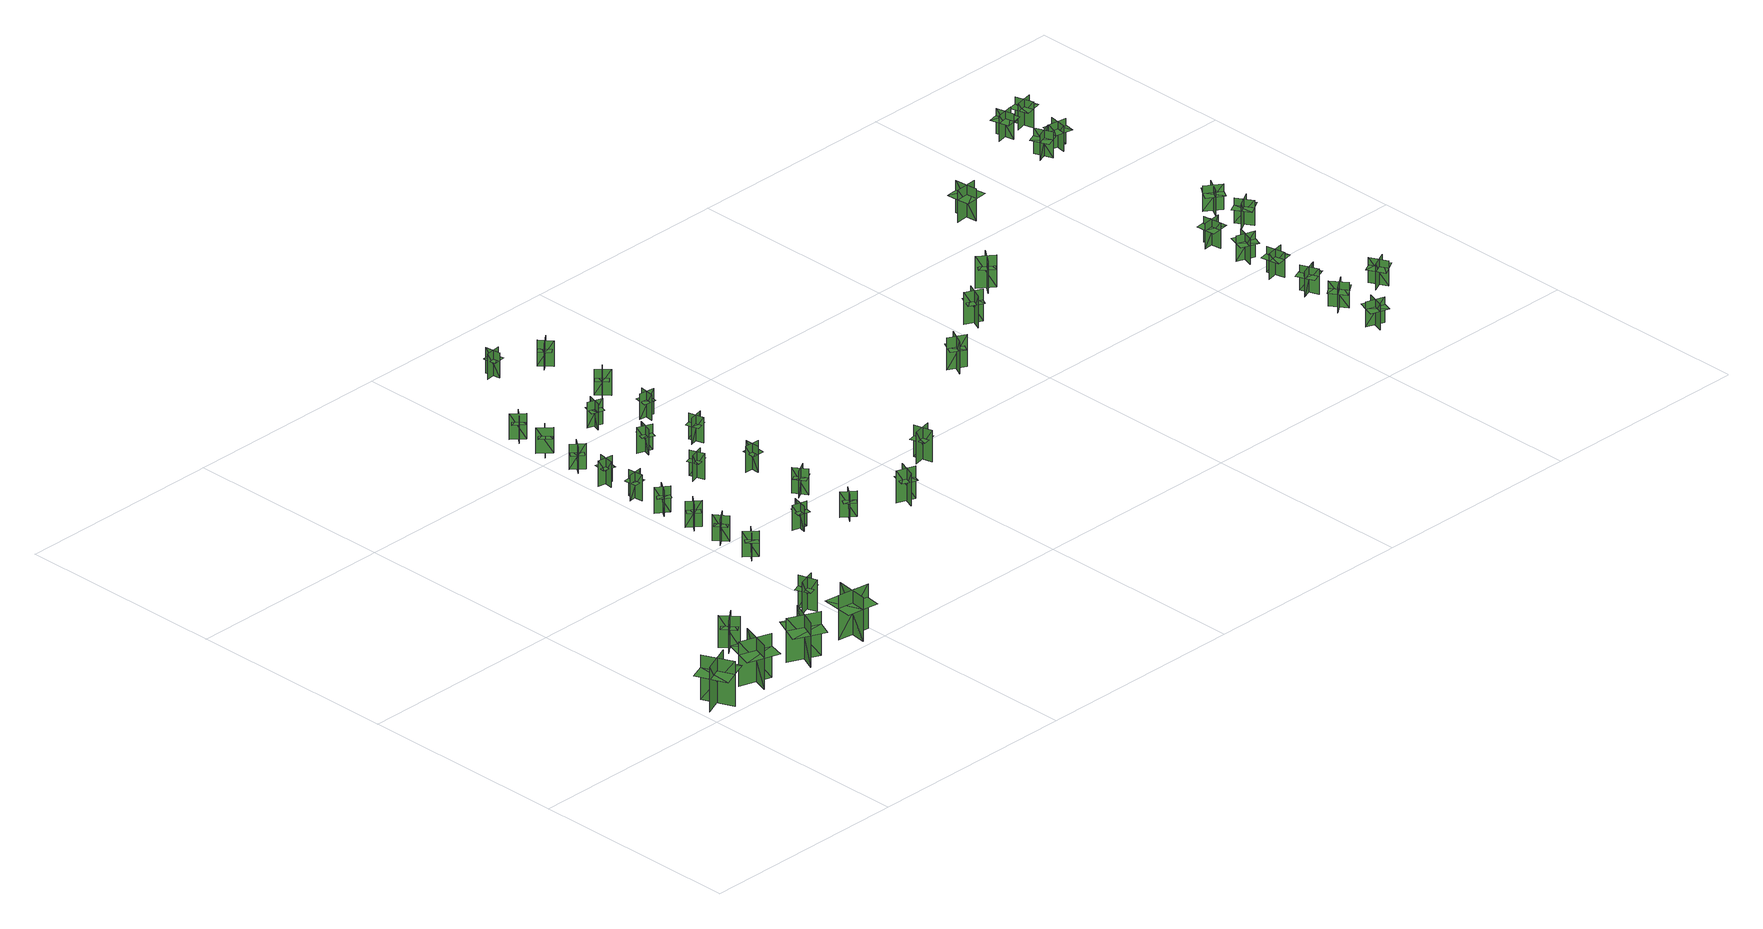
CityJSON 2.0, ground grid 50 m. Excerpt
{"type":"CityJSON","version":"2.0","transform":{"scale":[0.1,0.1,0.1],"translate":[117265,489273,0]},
"CityObjects":{
"tree1":{"type":"SolitaryVegetationObject","geometry":[{"type":"MultiSurface","lod":"1","boundaries":[[[0,1,2]],[[0,2,3]],[[4,5,6]],[[4,6,7]],[[8,9,10]],[[8,10,11]],[[8,11,12]],[[8,12,13]]]}]},
"tree2":{"type":"SolitaryVegetationObject","geometry":[{"type":"MultiSurface","lod":"1","boundaries":[[[14,15,16]],[[14,16,17]],[[18,19,20]],[[18,20,21]],[[22,23,24]],[[22,24,25]],[[22,25,26]],[[22,26,27]]]}]},
"tree3":{"type":"SolitaryVegetationObject","geometry":[{"type":"MultiSurface","lod":"1","boundaries":[[[28,29,30]],[[28,30,31]],[[32,33,34]],[[32,34,35]],[[36,37,38]],[[36,38,39]],[[36,39,40]],[[36,40,41]]]}]},
"tree4":{"type":"SolitaryVegetationObject","geometry":[{"type":"MultiSurface","lod":"1","boundaries":[[[42,43,44]],[[42,44,45]],[[46,47,48]],[[46,48,49]],[[50,51,52]],[[50,52,53]],[[50,53,54]],[[50,54,55]]]}]},
"tree5":{"type":"SolitaryVegetationObject","geometry":[{"type":"MultiSurface","lod":"1","boundaries":[[[56,57,58]],[[56,58,59]],[[60,61,62]],[[60,62,63]],[[64,65,66]],[[64,66,67]],[[64,67,68]],[[64,68,69]]]}]},
"tree6":{"type":"SolitaryVegetationObject","geometry":[{"type":"MultiSurface","lod":"1","boundaries":[[[70,71,72]],[[70,72,73]],[[74,75,76]],[[74,76,77]],[[78,79,80]],[[78,80,81]],[[78,81,82]],[[78,82,83]]]}]},
"tree7":{"type":"SolitaryVegetationObject","geometry":[{"type":"MultiSurface","lod":"1","boundaries":[[[84,85,86]],[[84,86,87]],[[88,89,90]],[[88,90,91]],[[92,93,94]],[[92,94,95]],[[92,95,96]],[[92,96,97]]]}]},
"tree8":{"type":"SolitaryVegetationObject","geometry":[{"type":"MultiSurface","lod":"1","boundaries":[[[98,99,100]],[[98,100,101]],[[102,103,104]],[[102,104,105]],[[106,107,108]],[[106,108,109]],[[106,109,110]],[[106,110,111]]]}]},
"tree9":{"type":"SolitaryVegetationObject","geometry":[{"type":"MultiSurface","lod":"1","boundaries":[[[112,113,114]],[[112,114,115]],[[116,117,118]],[[116,118,119]],[[120,121,122]],[[120,122,123]],[[120,123,124]],[[120,124,125]]]}]},
"tree10":{"type":"SolitaryVegetationObject","geometry":[{"type":"MultiSurface","lod":"1","boundaries":[[[126,127,128]],[[126,128,129]],[[130,131,132]],[[130,132,133]],[[134,135,136]],[[134,136,137]],[[134,137,138]],[[134,138,139]]]}]},
"tree11":{"type":"SolitaryVegetationObject","geometry":[{"type":"MultiSurface","lod":"1","boundaries":[[[140,141,142]],[[140,142,143]],[[144,145,146]],[[144,146,147]],[[148,149,150]],[[148,150,151]],[[148,151,152]],[[148,152,153]]]}]},
"tree12":{"type":"SolitaryVegetationObject","geometry":[{"type":"MultiSurface","lod":"1","boundaries":[[[154,155,156]],[[154,156,157]],[[158,159,160]],[[158,160,161]],[[162,163,164]],[[162,164,165]],[[162,165,166]],[[162,166,167]]]}]},
"tree13":{"type":"SolitaryVegetationObject","geometry":[{"type":"MultiSurface","lod":"1","boundaries":[[[168,169,170]],[[168,170,171]],[[172,173,174]],[[172,174,175]],[[176,177,178]],[[176,178,179]],[[176,179,180]],[[176,180,181]]]}]},
"tree14":{"type":"SolitaryVegetationObject","geometry":[{"type":"MultiSurface","lod":"1","boundaries":[[[182,183,184]],[[182,184,185]],[[186,187,188]],[[186,188,189]],[[190,191,192]],[[190,192,193]],[[190,193,194]],[[190,194,195]]]}]},
"tree15":{"type":"SolitaryVegetationObject","geometry":[{"type":"MultiSurface","lod":"1","boundaries":[[[196,197,198]],[[196,198,199]],[[200,201,202]],[[200,202,203]],[[204,205,206]],[[204,206,207]],[[204,207,208]],[[204,208,209]]]}]},
"tree16":{"type":"SolitaryVegetationObject","geometry":[{"type":"MultiSurface","lod":"1","boundaries":[[[210,211,212]],[[210,212,213]],[[214,215,216]],[[214,216,217]],[[218,219,220]],[[218,220,221]],[[218,221,222]],[[218,222,223]]]}]},
"tree17":{"type":"SolitaryVegetationObject","geometry":[{"type":"MultiSurface","lod":"1","boundaries":[[[224,225,226]],[[224,226,227]],[[228,229,230]],[[228,230,231]],[[232,233,234]],[[232,234,235]],[[232,235,236]],[[232,236,237]]]}]},
"tree18":{"type":"SolitaryVegetationObject","geometry":[{"type":"MultiSurface","lod":"1","boundaries":[[[238,239,240]],[[238,240,241]],[[242,243,244]],[[242,244,245]],[[246,247,248]],[[246,248,249]],[[246,249,250]],[[246,250,251]]]}]},
"tree19":{"type":"SolitaryVegetationObject","geometry":[{"type":"MultiSurface","lod":"1","boundaries":[[[252,253,254]],[[252,254,255]],[[256,257,258]],[[256,258,259]],[[260,261,262]],[[260,262,263]],[[260,263,264]],[[260,264,265]]]}]},
"tree20":{"type":"SolitaryVegetationObject","geometry":[{"type":"MultiSurface","lod":"1","boundaries":[[[266,267,268]],[[266,268,269]],[[270,271,272]],[[270,272,273]],[[274,275,276]],[[274,276,277]],[[274,277,278]],[[274,278,279]]]}]},
"tree21":{"type":"SolitaryVegetationObject","geometry":[{"type":"MultiSurface","lod":"1","boundaries":[[[280,281,282]],[[280,282,283]],[[284,285,286]],[[284,286,287]],[[288,289,290]],[[288,290,291]],[[288,291,292]],[[288,292,293]]]}]},
"tree22":{"type":"SolitaryVegetationObject","geometry":[{"type":"MultiSurface","lod":"1","boundaries":[[[294,295,296]],[[294,296,297]],[[298,299,300]],[[298,300,301]],[[302,303,304]],[[302,304,305]],[[302,305,306]],[[302,306,307]]]}]},
"tree23":{"type":"SolitaryVegetationObject","geometry":[{"type":"MultiSurface","lod":"1","boundaries":[[[308,309,310]],[[308,310,311]],[[312,313,314]],[[312,314,315]],[[316,317,318]],[[316,318,319]],[[316,319,320]],[[316,320,321]]]}]},
"tree24":{"type":"SolitaryVegetationObject","geometry":[{"type":"MultiSurface","lod":"1","boundaries":[[[322,323,324]],[[322,324,325]],[[326,327,328]],[[326,328,329]],[[330,331,332]],[[330,332,333]],[[330,333,334]],[[330,334,335]]]}]},
"tree25":{"type":"SolitaryVegetationObject","geometry":[{"type":"MultiSurface","lod":"1","boundaries":[[[336,337,338]],[[336,338,339]],[[340,341,342]],[[340,342,343]],[[344,345,346]],[[344,346,347]],[[344,347,348]],[[344,348,349]]]}]},
"tree26":{"type":"SolitaryVegetationObject","geometry":[{"type":"MultiSurface","lod":"1","boundaries":[[[350,351,352]],[[350,352,353]],[[354,355,356]],[[354,356,357]],[[358,359,360]],[[358,360,361]],[[358,361,362]],[[358,362,363]]]}]},
"tree27":{"type":"SolitaryVegetationObject","geometry":[{"type":"MultiSurface","lod":"1","boundaries":[[[364,365,366]],[[364,366,367]],[[368,369,370]],[[368,370,371]],[[372,373,374]],[[372,374,375]],[[372,375,376]],[[372,376,377]]]}]},
"tree28":{"type":"SolitaryVegetationObject","geometry":[{"type":"MultiSurface","lod":"1","boundaries":[[[378,379,380]],[[378,380,381]],[[382,383,384]],[[382,384,385]],[[386,387,388]],[[386,388,389]],[[386,389,390]],[[386,390,391]]]}]},
"tree29":{"type":"SolitaryVegetationObject","geometry":[{"type":"MultiSurface","lod":"1","boundaries":[[[392,393,394]],[[392,394,395]],[[396,397,398]],[[396,398,399]],[[400,401,402]],[[400,402,403]],[[400,403,404]],[[400,404,405]]]}]},
"tree30":{"type":"SolitaryVegetationObject","geometry":[{"type":"MultiSurface","lod":"1","boundaries":[[[406,407,408]],[[406,408,409]],[[410,411,412]],[[410,412,413]],[[414,415,416]],[[414,416,417]],[[414,417,418]],[[414,418,419]]]}]},
"tree31":{"type":"SolitaryVegetationObject","geometry":[{"type":"MultiSurface","lod":"1","boundaries":[[[420,421,422]],[[420,422,423]],[[424,425,426]],[[424,426,427]],[[428,429,430]],[[428,430,431]],[[428,431,432]],[[428,432,433]]]}]},
"tree32":{"type":"SolitaryVegetationObject","geometry":[{"type":"MultiSurface","lod":"1","boundaries":[[[434,435,436]],[[434,436,437]],[[438,439,440]],[[438,440,441]],[[442,443,444]],[[442,444,445]],[[442,445,446]],[[442,446,447]]]}]},
"tree33":{"type":"SolitaryVegetationObject","geometry":[{"type":"MultiSurface","lod":"1","boundaries":[[[448,449,450]],[[448,450,451]],[[452,453,454]],[[452,454,455]],[[456,457,458]],[[456,458,459]],[[456,459,460]],[[456,460,461]]]}]},
"tree34":{"type":"SolitaryVegetationObject","geometry":[{"type":"MultiSurface","lod":"1","boundaries":[[[462,463,464]],[[462,464,465]],[[466,467,468]],[[466,468,469]],[[470,471,472]],[[470,472,473]],[[470,473,474]],[[470,474,475]]]}]},
"tree35":{"type":"SolitaryVegetationObject","geometry":[{"type":"MultiSurface","lod":"1","boundaries":[[[476,477,478]],[[476,478,479]],[[480,481,482]],[[480,482,483]],[[484,485,486]],[[484,486,487]],[[484,487,488]],[[484,488,489]]]}]},
"tree36":{"type":"SolitaryVegetationObject","geometry":[{"type":"MultiSurface","lod":"1","boundaries":[[[490,491,492]],[[490,492,493]],[[494,495,496]],[[494,496,497]],[[498,499,500]],[[498,500,501]],[[498,501,502]],[[498,502,503]]]}]},
"tree37":{"type":"SolitaryVegetationObject","geometry":[{"type":"MultiSurface","lod":"1","boundaries":[[[504,505,506]],[[504,506,507]],[[508,509,510]],[[508,510,511]],[[512,513,514]],[[512,514,515]],[[512,515,516]],[[512,516,517]]]}]},
"tree38":{"type":"SolitaryVegetationObject","geometry":[{"type":"MultiSurface","lod":"1","boundaries":[[[518,519,520]],[[518,520,521]],[[522,523,524]],[[522,524,525]],[[526,527,528]],[[526,528,529]],[[526,529,530]],[[526,530,531]]]}]},
"tree39":{"type":"SolitaryVegetationObject","geometry":[{"type":"MultiSurface","lod":"1","boundaries":[[[532,533,534]],[[532,534,535]],[[536,537,538]],[[536,538,539]],[[540,541,542]],[[540,542,543]],[[540,543,544]],[[540,544,545]]]}]},
"tree40":{"type":"SolitaryVegetationObject","geometry":[{"type":"MultiSurface","lod":"1","boundaries":[[[546,547,548]],[[546,548,549]],[[550,551,552]],[[550,552,553]],[[554,555,556]],[[554,556,557]],[[554,557,558]],[[554,558,559]]]}]},
"tree41":{"type":"SolitaryVegetationObject","geometry":[{"type":"MultiSurface","lod":"1","boundaries":[[[560,561,562]],[[560,562,563]],[[564,565,566]],[[564,566,567]],[[568,569,570]],[[568,570,571]],[[568,571,572]],[[568,572,573]]]}]},
"tree42":{"type":"SolitaryVegetationObject","geometry":[{"type":"MultiSurface","lod":"1","boundaries":[[[574,575,576]],[[574,576,577]],[[578,579,580]],[[578,580,581]],[[582,583,584]],[[582,584,585]],[[582,585,586]],[[582,586,587]]]}]},
"tree43":{"type":"SolitaryVegetationObject","geometry":[{"type":"MultiSurface","lod":"1","boundaries":[[[588,589,590]],[[588,590,591]],[[592,593,594]],[[592,594,595]],[[596,597,598]],[[596,598,599]],[[596,599,600]],[[596,600,601]]]}]},
"tree44":{"type":"SolitaryVegetationObject","geometry":[{"type":"MultiSurface","lod":"1","boundaries":[[[602,603,604]],[[602,604,605]],[[606,607,608]],[[606,608,609]],[[610,611,612]],[[610,612,613]],[[610,613,614]],[[610,614,615]]]}]},
"tree45":{"type":"SolitaryVegetationObject","geometry":[{"type":"MultiSurface","lod":"1","boundaries":[[[616,617,618]],[[616,618,619]],[[620,621,622]],[[620,622,623]],[[624,625,626]],[[624,626,627]],[[624,627,628]],[[624,628,629]]]}]},
"tree46":{"type":"SolitaryVegetationObject","geometry":[{"type":"MultiSurface","lod":"1","boundaries":[[[630,631,632]],[[630,632,633]],[[634,635,636]],[[634,636,637]],[[638,639,640]],[[638,640,641]],[[638,641,642]],[[638,642,643]]]}]}
},
"vertices":[
[91,70,10],[20,39,10],[20,39,118],[91,70,118],[44,89,10],[74,18,10],[74,18,118],[44,89,118],[44,89,88],[8,74,88],[38,3,88],[74,18,88],[110,33,88],[79,104,88],
[165,22,11],[189,96,11],[189,96,118],[165,22,118],[211,45,11],[137,69,11],[137,69,118],[211,45,118],[211,45,88],[223,82,88],[149,106,88],[137,69,88],[125,33,88],[199,8,88],
[254,180,9],[225,215,9],[225,215,86],[254,180,86],[257,210,9],[257,210,86],[222,182,86],[222,182,9],[256,209,61],[244,224,61],[216,201,61],[228,186,61],[239,172,61],[268,195,61],
[301,20,9],[333,91,9],[333,91,116],[301,20,116],[350,38,9],[279,70,9],[279,70,116],[350,38,116],[350,38,86],[366,73,86],[295,105,86],[279,70,86],[263,35,86],[334,3,86],
[421,56,10],[498,46,10],[498,46,117],[421,56,117],[452,15,10],[462,92,10],[462,92,117],[452,15,117],[452,15,87],[490,10,87],[500,87,87],[462,92,87],[423,97,87],[414,20,87],
[486,200,9],[444,185,9],[444,185,86],[486,200,86],[460,213,9],[460,213,86],[474,171,86],[474,171,9],[460,212,61],[442,205,61],[454,171,61],[472,177,61],[490,184,61],[478,218,61],
[521,408,15],[545,435,15],[545,435,77],[521,408,77],[544,409,15],[544,409,77],[518,433,77],[518,433,15],[544,410,57],[554,421,57],[532,441,57],[522,430,57],[512,418,57],[533,399,57],
[544,496,16],[522,525,16],[522,525,78],[544,496,78],[547,520,16],[547,520,78],[518,498,78],[518,498,16],[546,519,58],[537,531,58],[514,513,58],[523,501,58],[532,489,58],[555,507,58],
[522,604,15],[550,581,15],[550,581,77],[522,604,77],[524,580,15],[524,580,77],[548,608,77],[548,608,15],[525,581,57],[536,571,57],[555,593,57],[544,603,57],[533,613,57],[514,591,57],
[524,667,14],[545,696,14],[545,696,76],[524,667,76],[548,671,14],[548,671,76],[519,692,76],[519,692,14],[547,672,56],[556,684,56],[532,701,56],[523,689,56],[514,677,56],[538,659,56],
[532,779,16],[536,743,16],[536,743,78],[532,779,78],[517,760,16],[517,760,78],[553,765,78],[553,765,16],[518,761,58],[520,746,58],[549,749,58],[547,764,58],[545,779,58],[517,776,58],
[551,845,15],[515,851,15],[515,851,77],[551,845,77],[537,865,15],[537,865,77],[531,829,77],[531,829,15],[536,863,57],[521,866,57],[517,837,57],[532,835,57],[547,832,57],[551,861,57],
[521,942,16],[548,919,16],[548,919,77],[521,942,77],[523,918,16],[523,918,77],[546,946,77],[546,946,16],[524,919,57],[535,910,57],[554,932,57],[542,942,57],[531,951,57],[512,929,57],
[680,411,18],[689,446,18],[689,446,79],[680,411,79],[700,423,18],[700,423,79],[665,432,79],[665,432,18],[699,423,60],[703,438,60],[675,445,60],[671,430,60],[667,416,60],[695,409,60],
[548,1014,15],[521,1039,15],[521,1039,77],[548,1014,77],[547,1038,15],[547,1038,77],[522,1012,77],[522,1012,15],[546,1037,57],[535,1048,57],[515,1026,57],[526,1016,57],[537,1006,57],[557,1027,57],
[548,1092,17],[521,1117,17],[521,1117,79],[548,1092,79],[547,1116,17],[547,1116,79],[523,1090,79],[523,1090,17],[546,1115,59],[535,1125,59],[515,1104,59],[526,1094,59],[538,1084,59],[557,1105,59],
[698,733,18],[664,722,18],[664,722,80],[698,733,80],[677,744,18],[677,744,80],[688,710,80],[688,710,18],[678,743,60],[663,738,60],[672,711,60],[686,715,60],[701,720,60],[692,747,60],
[780,376,15],[802,404,15],[802,404,77],[780,376,77],[804,379,15],[804,379,77],[776,402,77],[776,402,15],[803,380,57],[812,392,57],[790,410,57],[780,398,57],[771,386,57],[793,368,57],
[676,862,19],[689,896,19],[689,896,81],[676,862,81],[698,872,19],[698,872,81],[664,885,81],[664,885,19],[696,872,61],[702,886,61],[675,897,61],[669,883,61],[664,869,61],[691,858,61],
[776,521,14],[807,540,14],[807,540,76],[776,521,76],[799,515,14],[799,515,76],[780,546,76],[780,546,14],[798,516,56],[811,524,56],[796,549,56],[783,541,56],[770,534,56],[785,509,56],
[666,1031,19],[700,1020,19],[700,1020,81],[666,1031,81],[677,1010,19],[677,1010,81],[688,1044,81],[688,1044,19],[677,1011,61],[692,1006,61],[701,1034,61],[686,1039,61],[672,1043,61],[663,1016,61],
[789,653,16],[790,689,16],[790,689,78],[789,653,78],[807,670,16],[807,670,78],[771,671,78],[771,671,16],[806,670,58],[806,685,58],[777,685,58],[777,670,58],[776,655,58],[805,654,58],
[945,346,14],[903,361,14],[903,361,92],[945,346,92],[932,373,14],[932,373,92],[917,331,92],[917,331,14],[932,371,67],[914,378,67],[902,344,67],[919,337,67],[937,331,67],[950,365,67],
[786,853,16],[796,819,16],[796,819,78],[786,853,78],[774,833,16],[774,833,78],[809,842,78],[809,842,16],[775,833,58],[780,818,58],[807,826,58],[803,841,58],[799,855,58],[771,847,58],
[686,1307,18],[681,1343,18],[681,1343,79],[686,1307,79],[701,1326,18],[701,1326,79],[665,1321,79],[665,1321,18],[699,1326,59],[697,1341,59],[669,1337,59],[671,1322,59],[673,1307,59],[702,1311,59],
[793,997,15],[787,962,15],[787,962,77],[793,997,77],[773,983,15],[773,983,77],[809,978,77],[809,978,15],[775,983,57],[772,968,57],[801,964,57],[803,979,57],[806,993,57],[777,998,57],
[779,1122,14],[804,1096,14],[804,1096,76],[779,1122,76],[778,1098,14],[778,1098,76],[804,1123,76],[804,1123,14],[779,1099,56],[789,1088,56],[810,1108,56],[800,1119,56],[790,1130,56],[769,1110,56],
[777,1287,18],[800,1260,18],[800,1260,80],[777,1287,80],[775,1264,18],[775,1264,80],[803,1287,80],[803,1287,18],[776,1264,60],[786,1253,60],[808,1271,60],[799,1283,60],[789,1295,60],[767,1276,60],
[1093,456,12],[1049,446,12],[1049,446,89],[1093,456,89],[1067,472,12],[1067,472,89],[1078,428,89],[1078,428,12],[1068,470,64],[1049,466,64],[1058,431,64],[1076,435,64],[1094,439,64],[1086,474,64],
[1397,680,14],[1375,640,14],[1375,640,91],[1397,680,91],[1368,671,14],[1368,671,91],[1408,650,91],[1408,650,14],[1370,671,66],[1361,654,66],[1393,637,66],[1402,653,66],[1411,670,66],[1379,687,66],
[1566,758,14],[1526,777,14],[1526,777,91],[1566,758,91],[1556,786,14],[1556,786,91],[1537,745,91],[1537,745,14],[1555,784,66],[1538,792,66],[1523,760,66],[1540,752,66],[1557,744,66],[1573,776,66],
[1683,834,16],[1647,862,16],[1647,862,93],[1683,834,93],[1679,864,16],[1679,864,93],[1651,828,93],[1651,828,16],[1678,862,68],[1663,874,68],[1641,846,68],[1656,834,68],[1671,822,68],[1693,851,68],
[2083,135,55],[2069,93,55],[2069,93,116],[2083,135,116],[2056,122,55],[2098,108,55],[2098,108,116],[2056,122,116],[2056,122,99],[2049,101,99],[2091,87,99],[2098,108,99],[2105,129,99],[2063,143,99],
[2089,204,54],[2064,240,54],[2064,240,115],[2089,204,115],[2094,233,54],[2058,207,54],[2058,207,115],[2094,233,115],[2094,233,98],[2081,251,98],[2046,225,98],[2058,207,98],[2071,189,98],[2107,215,98],
[1846,1054,17],[1841,1109,17],[1841,1109,94],[1846,1054,94],[1869,1082,17],[1814,1077,17],[1814,1077,94],[1869,1082,94],[1869,1082,72],[1867,1109,72],[1812,1104,72],[1814,1077,72],[1817,1049,72],[1872,1054,72],
[2078,337,47],[2094,296,47],[2094,296,108],[2078,337,108],[2066,310,47],[2107,326,47],[2107,326,108],[2066,310,108],[2066,310,91],[2074,290,91],[2115,306,91],[2107,326,91],[2099,347,91],[2058,331,91],
[2110,424,46],[2066,415,46],[2066,415,107],[2110,424,107],[2085,440,46],[2094,397,46],[2094,397,107],[2085,440,107],[2085,440,90],[2064,436,90],[2072,393,90],[2094,397,90],[2115,401,90],[2107,445,90],
[2102,533,42],[2087,491,42],[2087,491,104],[2102,533,104],[2075,520,42],[2117,506,42],[2117,506,104],[2075,520,104],[2075,520,86],[2068,500,86],[2109,485,86],[2117,506,86],[2124,527,86],[2082,541,86],
[2215,212,51],[2195,252,51],[2195,252,112],[2215,212,112],[2224,240,51],[2185,220,51],[2185,220,112],[2224,240,112],[2224,240,95],[2214,260,95],[2175,240,95],[2185,220,95],[2195,200,95],[2234,221,95],
[2093,632,36],[2098,588,36],[2098,588,98],[2093,632,98],[2074,609,36],[2118,614,36],[2118,614,98],[2074,609,98],[2074,609,81],[2077,587,81],[2121,592,81],[2118,614,81],[2116,636,81],[2072,631,81],
[2219,632,38],[2181,609,38],[2181,609,99],[2219,632,99],[2191,639,38],[2213,601,38],[2213,601,99],[2191,639,99],[2191,639,82],[2171,628,82],[2194,590,82],[2213,601,82],[2232,612,82],[2210,650,82],
[2212,728,35],[2188,691,35],[2188,691,96],[2212,728,96],[2183,723,35],[2220,698,35],[2220,698,96],[2183,723,96],[2183,723,79],[2171,704,79],[2208,680,79],[2220,698,79],[2233,716,79],[2196,741,79],
[2112,1129,21],[2153,1145,21],[2153,1145,83],[2112,1129,83],[2139,1117,21],[2123,1158,21],[2123,1158,83],[2139,1117,83],[2139,1117,65],[2160,1125,65],[2143,1166,65],[2123,1158,65],[2102,1150,65],[2119,1109,65],
[2136,1229,21],[2127,1272,21],[2127,1272,82],[2136,1229,82],[2152,1254,21],[2109,1245,21],[2109,1245,82],[2152,1254,82],[2152,1254,65],[2148,1276,65],[2104,1266,65],[2109,1245,65],[2114,1223,65],[2157,1232,65],
[2198,1138,21],[2154,1145,21],[2154,1145,83],[2198,1138,83],[2181,1162,21],[2173,1119,21],[2173,1119,83],[2181,1162,83],[2181,1162,66],[2159,1166,66],[2152,1122,66],[2173,1119,66],[2195,1115,66],[2202,1159,66],
[2215,1262,20],[2172,1251,20],[2172,1251,82],[2215,1262,82],[2189,1277,20],[2200,1234,20],[2200,1234,82],[2189,1277,82],[2189,1277,65],[2168,1272,65],[2179,1229,65],[2200,1234,65],[2221,1240,65],[2211,1282,65]
]}
